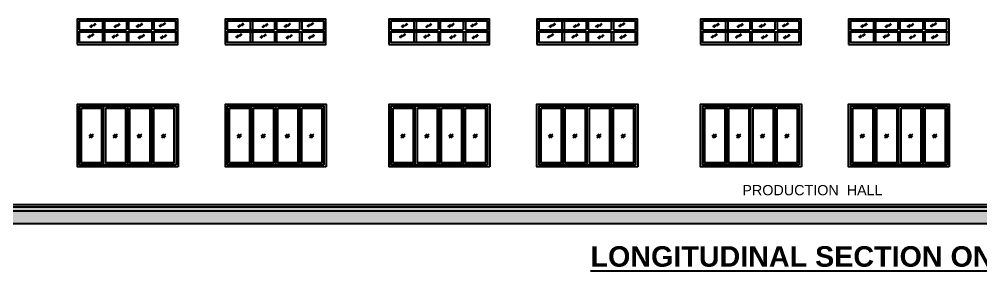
# Model space of a CAD drawing. Header units: metres. Extents: x 3715 to 4596, y 2418 to 2709.
# Drawn here: x 3879.32 to 3902.74, y 2517.66 to 2523.8 of the extents above; entities that cross this region are included whole.
import ezdxf

# ---------------------------------------------------------------- set-up
doc = ezdxf.new("R2010")
doc.units = ezdxf.units.M
doc.header["$MEASUREMENT"] = 0
doc.styles.add('notes', font='arial.ttf')
doc.styles.get("Standard").update_dxf_attribs({"font": 'arial.ttf'})

msp = doc.modelspace()

# ---------------------------------------------------------------- hatches: boundary and pattern name
h = msp.add_hatch()
h.set_pattern_fill('AR-CONC', color=256, scale=0.024, style=0)
h.set_pattern_definition([(50, (-12980.28404, -5977.56356), (0.1721424437, -0.0150605124), [0.018, -0.1979999999]), (355, (-12980.28404, -5977.56356), (-0.03330032, 0.180526112), [0.0144, -0.1584]), (100.4514445, (-12980.2697, -5977.56482), (0.1388421232, 0.1654655978), [0.015297646, -0.1682741068]), (46.1842, (-12980.28404, -5977.51556), (0.2561379192, -0.0397246274), [0.027, -0.297]), (96.6356355, (-12980.2627, -5977.51887), (0.224318867, 0.233788464), [0.022946482, -0.2524113023]), (351.184164, (-12980.28404, -5977.51556), (0.2243188667, 0.233788464), [0.0216, -0.2376]), (21, (-12980.26004, -5977.52756), (0.1432576924, -0.0966285337), [0.018, -0.1979999999]), (326, (-12980.26004, -5977.52756), (0.0583956796, 0.1740360107), [0.0144, -0.1584]), (71.4514447, (-12980.2481, -5977.53561), (0.2016533703, 0.0774074766), [0.0152976456, -0.1682741068]), (37.5, (-12980.28404, -5977.56356), (0.00291836527, 0.07989452488), [0, -0.15647999993, 0, -0.16079999993, 0, -0.15899999993]), (7.5, (-12980.28404, -5977.56356), (0.06313668896, 0.0946588108), [0, -0.09167999996, 0, -0.15287999993, 0, -0.06059999997]), (327.5, (-12980.33756, -5977.56356), (0.12811738462, -0.00541316921), [0, -0.06, 0, -0.1871999999, 0, -0.2483999999]), (317.5, (-12980.36156, -5977.56356), (0.1399646806, 0.02402519575), [0, -0.078, 0, -0.12431999994, 0, -0.1763999999])])
h.paths.add_polyline_path([(3970.82465, 2519.22753), (3827.07465, 2519.22753), (3827.07465, 2519.12753), (3970.82465, 2519.12753)])
h = msp.add_hatch()
h.set_pattern_fill('AR-SAND', color=256, scale=0.08, style=0)
h.set_pattern_definition([(37.5, (-9473.08615, 1714.50548), (-0.0050394686, 0.1541459015), [0, -0.1216, 0, -0.136, 0, -0.13]), (7.5, (-9473.08615, 1714.50548), (0.1415821364, 0.2257716852), [0, -0.0656, 0, -0.1096, 0, -0.042]), (327.5, (-9473.18455, 1714.50548), (0.249131349, 0.0004527243), [0, -0.04, 0, -0.144, 0, -0.188]), (317.5, (-9473.18455, 1714.50548), (0.2404901284, 0.0702140452), [0, -0.02, 0, -0.0944, 0, -0.108])])
h.paths.add_polyline_path([(3970.82465, 2519.12753), (3827.07465, 2519.12753), (3827.07465, 2518.81753), (3970.82465, 2518.81753)])

# ---------------------------------------------------------------- linework, layer by layer
at = {"ltscale": 6}
for p, q in [((3880.78766, 2523.54531), (3881.93766, 2523.54531)), ((3881.34989, 2523.74976), (3881.34989, 2523.54531)), ((3881.401, 2523.74976), (3881.401, 2523.54531)), ((3881.93766, 2523.74976), (3881.93766, 2523.54531)), ((3881.98878, 2523.74976), (3881.98878, 2523.54531)), ((3881.98878, 2523.54531), (3882.551, 2523.54531)), ((3882.551, 2523.74976), (3882.551, 2523.54531)), ((3882.60211, 2523.74976), (3882.60211, 2523.54531)), ((3884.391, 2523.54531), (3885.541, 2523.54531)), ((3884.95322, 2523.74976), (3884.95322, 2523.54531)), ((3885.00433, 2523.74976), (3885.00433, 2523.54531)), ((3885.541, 2523.74976), (3885.541, 2523.54531)), ((3885.59211, 2523.74976), (3885.59211, 2523.54531)), ((3885.59211, 2523.54531), (3886.15433, 2523.54531)), ((3886.15433, 2523.74976), (3886.15433, 2523.54531)), ((3886.20544, 2523.74976), (3886.20544, 2523.54531)), ((3888.37766, 2523.54531), (3889.52766, 2523.54531)), ((3888.93989, 2523.74976), (3888.93989, 2523.54531)), ((3888.991, 2523.74976), (3888.991, 2523.54531)), ((3889.52766, 2523.74976), (3889.52766, 2523.54531)), ((3889.57878, 2523.74976), (3889.57878, 2523.54531)), ((3889.57878, 2523.54531), (3890.141, 2523.54531)), ((3890.141, 2523.74976), (3890.141, 2523.54531)), ((3890.19211, 2523.74976), (3890.19211, 2523.54531)), ((3891.981, 2523.54531), (3893.131, 2523.54531)), ((3892.54322, 2523.74976), (3892.54322, 2523.54531)), ((3892.59433, 2523.74976), (3892.59433, 2523.54531)), ((3893.131, 2523.74976), (3893.131, 2523.54531)), ((3893.18211, 2523.74976), (3893.18211, 2523.54531)), ((3893.18211, 2523.54531), (3893.74433, 2523.54531)), ((3893.74433, 2523.74976), (3893.74433, 2523.54531)), ((3893.79544, 2523.74976), (3893.79544, 2523.54531)), ((3895.96766, 2523.54531), (3897.11766, 2523.54531)), ((3896.52989, 2523.74976), (3896.52989, 2523.54531)), ((3896.581, 2523.74976), (3896.581, 2523.54531)), ((3897.11766, 2523.74976), (3897.11766, 2523.54531)), ((3897.16878, 2523.74976), (3897.16878, 2523.54531)), ((3897.16878, 2523.54531), (3897.731, 2523.54531)), ((3897.731, 2523.74976), (3897.731, 2523.54531)), ((3897.78211, 2523.74976), (3897.78211, 2523.54531)), ((3899.571, 2523.54531), (3900.721, 2523.54531)), ((3900.13322, 2523.74976), (3900.13322, 2523.54531)), ((3900.18433, 2523.74976), (3900.18433, 2523.54531)), ((3900.721, 2523.74976), (3900.721, 2523.54531)), ((3900.77211, 2523.74976), (3900.77211, 2523.54531)), ((3900.77211, 2523.54531), (3901.33433, 2523.54531)), ((3901.33433, 2523.74976), (3901.33433, 2523.54531)), ((3901.38544, 2523.74976), (3901.38544, 2523.54531)), ((3880.73655, 2523.4942), (3883.18989, 2523.4942)), ((3881.34989, 2523.4942), (3881.34989, 2523.23865)), ((3881.401, 2523.4942), (3881.401, 2523.23865)), ((3881.93766, 2523.4942), (3881.93766, 2523.23865)), ((3881.98878, 2523.4942), (3881.98878, 2523.23865)), ((3882.551, 2523.4942), (3882.551, 2523.23865)), ((3882.60211, 2523.4942), (3882.60211, 2523.23865)), ((3884.33989, 2523.4942), (3886.79322, 2523.4942)), ((3884.95322, 2523.4942), (3884.95322, 2523.23865)), ((3885.00433, 2523.4942), (3885.00433, 2523.23865)), ((3885.541, 2523.4942), (3885.541, 2523.23865)), ((3885.59211, 2523.4942), (3885.59211, 2523.23865)), ((3886.15433, 2523.4942), (3886.15433, 2523.23865)), ((3886.20544, 2523.4942), (3886.20544, 2523.23865)), ((3888.32655, 2523.4942), (3890.77989, 2523.4942)), ((3888.93989, 2523.4942), (3888.93989, 2523.23865)), ((3888.991, 2523.4942), (3888.991, 2523.23865)), ((3889.52766, 2523.4942), (3889.52766, 2523.23865)), ((3889.57878, 2523.4942), (3889.57878, 2523.23865)), ((3890.141, 2523.4942), (3890.141, 2523.23865)), ((3890.19211, 2523.4942), (3890.19211, 2523.23865)), ((3891.92989, 2523.4942), (3894.38322, 2523.4942)), ((3892.54322, 2523.4942), (3892.54322, 2523.23865)), ((3892.59433, 2523.4942), (3892.59433, 2523.23865)), ((3893.131, 2523.4942), (3893.131, 2523.23865)), ((3893.18211, 2523.4942), (3893.18211, 2523.23865)), ((3893.74433, 2523.4942), (3893.74433, 2523.23865)), ((3893.79544, 2523.4942), (3893.79544, 2523.23865)), ((3895.91655, 2523.4942), (3898.36989, 2523.4942)), ((3896.52989, 2523.4942), (3896.52989, 2523.23865)), ((3896.581, 2523.4942), (3896.581, 2523.23865)), ((3897.11766, 2523.4942), (3897.11766, 2523.23865)), ((3897.16878, 2523.4942), (3897.16878, 2523.23865)), ((3897.731, 2523.4942), (3897.731, 2523.23865)), ((3897.78211, 2523.4942), (3897.78211, 2523.23865)), ((3899.51989, 2523.4942), (3901.97322, 2523.4942)), ((3900.13322, 2523.4942), (3900.13322, 2523.23865)), ((3900.18433, 2523.4942), (3900.18433, 2523.23865)), ((3900.721, 2523.4942), (3900.721, 2523.23865)), ((3900.77211, 2523.4942), (3900.77211, 2523.23865)), ((3901.33433, 2523.4942), (3901.33433, 2523.23865)), ((3901.38544, 2523.4942), (3901.38544, 2523.23865)), ((3881.3802, 2520.24865), (3881.3802, 2521.67976)), ((3881.96798, 2520.24865), (3881.96798, 2521.67976)), ((3882.55576, 2520.24865), (3882.55576, 2521.67976)), ((3884.98353, 2520.24865), (3884.98353, 2521.67976)), ((3885.57131, 2520.24865), (3885.57131, 2521.67976)), ((3886.15909, 2520.24865), (3886.15909, 2521.67976)), ((3888.9702, 2520.24865), (3888.9702, 2521.67976)), ((3889.55798, 2520.24865), (3889.55798, 2521.67976)), ((3890.14576, 2520.24865), (3890.14576, 2521.67976)), ((3892.57353, 2520.24865), (3892.57353, 2521.67976)), ((3893.16131, 2520.24865), (3893.16131, 2521.67976)), ((3893.74909, 2520.24865), (3893.74909, 2521.67976)), ((3896.5602, 2520.24865), (3896.5602, 2521.67976)), ((3897.14798, 2520.24865), (3897.14798, 2521.67976)), ((3897.73576, 2520.24865), (3897.73576, 2521.67976)), ((3900.16353, 2520.24865), (3900.16353, 2521.67976)), ((3900.75131, 2520.24865), (3900.75131, 2521.67976)), ((3901.33909, 2520.24865), (3901.33909, 2521.67976)), ((3881.02543, 2520.94685), (3881.07931, 2521.00073)), ((3881.12356, 2520.99892), (3881.02724, 2520.9026)), ((3881.12537, 2520.95467), (3881.07149, 2520.9008)), ((3881.61321, 2520.94685), (3881.66708, 2521.00073)), ((3881.71133, 2520.99892), (3881.61502, 2520.9026)), ((3881.71314, 2520.95467), (3881.65927, 2520.9008)), ((3882.20099, 2520.94685), (3882.25486, 2521.00073)), ((3882.29911, 2520.99892), (3882.20279, 2520.9026)), ((3882.30092, 2520.95467), (3882.24704, 2520.9008)), ((3882.78876, 2520.94685), (3882.84264, 2521.00073)), ((3882.88689, 2520.99892), (3882.79057, 2520.9026)), ((3882.8887, 2520.95467), (3882.83482, 2520.9008)), ((3884.62876, 2520.94685), (3884.68264, 2521.00073)), ((3884.72689, 2520.99892), (3884.63057, 2520.9026)), ((3884.7287, 2520.95467), (3884.67482, 2520.9008)), ((3885.21654, 2520.94685), (3885.27042, 2521.00073)), ((3885.31467, 2520.99892), (3885.21835, 2520.9026)), ((3885.31648, 2520.95467), (3885.2626, 2520.9008)), ((3885.80432, 2520.94685), (3885.8582, 2521.00073)), ((3885.90244, 2520.99892), (3885.80613, 2520.9026)), ((3885.90425, 2520.95467), (3885.85038, 2520.9008)), ((3886.3921, 2520.94685), (3886.44597, 2521.00073)), ((3886.49022, 2520.99892), (3886.39391, 2520.9026)), ((3886.49203, 2520.95467), (3886.43815, 2520.9008)), ((3888.61543, 2520.94685), (3888.66931, 2521.00073)), ((3888.71356, 2520.99892), (3888.61724, 2520.9026)), ((3888.71537, 2520.95467), (3888.66149, 2520.9008)), ((3889.20321, 2520.94685), (3889.25708, 2521.00073)), ((3889.30133, 2520.99892), (3889.20502, 2520.9026)), ((3889.30314, 2520.95467), (3889.24927, 2520.9008)), ((3889.79099, 2520.94685), (3889.84486, 2521.00073)), ((3889.88911, 2520.99892), (3889.79279, 2520.9026)), ((3889.89092, 2520.95467), (3889.83704, 2520.9008)), ((3890.37876, 2520.94685), (3890.43264, 2521.00073)), ((3890.47689, 2520.99892), (3890.38057, 2520.9026)), ((3890.4787, 2520.95467), (3890.42482, 2520.9008)), ((3892.21876, 2520.94685), (3892.27264, 2521.00073)), ((3892.31689, 2520.99892), (3892.22057, 2520.9026)), ((3892.3187, 2520.95467), (3892.26482, 2520.9008)), ((3892.80654, 2520.94685), (3892.86042, 2521.00073)), ((3892.90467, 2520.99892), (3892.80835, 2520.9026)), ((3892.90648, 2520.95467), (3892.8526, 2520.9008)), ((3893.39432, 2520.94685), (3893.4482, 2521.00073)), ((3893.49244, 2520.99892), (3893.39613, 2520.9026)), ((3893.49425, 2520.95467), (3893.44038, 2520.9008)), ((3893.9821, 2520.94685), (3894.03597, 2521.00073)), ((3894.08022, 2520.99892), (3893.98391, 2520.9026)), ((3894.08203, 2520.95467), (3894.02815, 2520.9008)), ((3896.20543, 2520.94685), (3896.25931, 2521.00073)), ((3896.30356, 2520.99892), (3896.20724, 2520.9026)), ((3896.30537, 2520.95467), (3896.25149, 2520.9008)), ((3896.79321, 2520.94685), (3896.84708, 2521.00073)), ((3896.89133, 2520.99892), (3896.79502, 2520.9026)), ((3896.89314, 2520.95467), (3896.83927, 2520.9008)), ((3897.38099, 2520.94685), (3897.43486, 2521.00073)), ((3897.47911, 2520.99892), (3897.38279, 2520.9026)), ((3897.48092, 2520.95467), (3897.42704, 2520.9008)), ((3897.96876, 2520.94685), (3898.02264, 2521.00073)), ((3898.06689, 2520.99892), (3897.97057, 2520.9026)), ((3898.0687, 2520.95467), (3898.01482, 2520.9008)), ((3899.80876, 2520.94685), (3899.86264, 2521.00073)), ((3899.90689, 2520.99892), (3899.81057, 2520.9026)), ((3899.9087, 2520.95467), (3899.85482, 2520.9008)), ((3900.39654, 2520.94685), (3900.45042, 2521.00073)), ((3900.49467, 2520.99892), (3900.39835, 2520.9026)), ((3900.49648, 2520.95467), (3900.4426, 2520.9008)), ((3900.98432, 2520.94685), (3901.0382, 2521.00073)), ((3901.08244, 2520.99892), (3900.98613, 2520.9026)), ((3901.08425, 2520.95467), (3901.03038, 2520.9008)), ((3901.5721, 2520.94685), (3901.62597, 2521.00073)), ((3901.67022, 2520.99892), (3901.57391, 2520.9026)), ((3901.67203, 2520.95467), (3901.61815, 2520.9008))]:
    msp.add_line(p, q, dxfattribs=at)
at = {"linetype": 'Continuous'}
for p, q in [((3881.04261, 2523.6129), (3881.10588, 2523.66729)), ((3881.06599, 2523.60053), (3881.18425, 2523.70221)), ((3881.14027, 2523.63921), (3881.19999, 2523.69056)), ((3881.63459, 2523.60991), (3881.69786, 2523.66431)), ((3881.65797, 2523.59754), (3881.77624, 2523.69923)), ((3881.72602, 2523.63086), (3881.78574, 2523.68221)), ((3882.17048, 2523.61385), (3882.24652, 2523.66825)), ((3882.20663, 2523.60148), (3882.3249, 2523.70317)), ((3882.27244, 2523.63288), (3882.33216, 2523.68423)), ((3882.73586, 2523.62568), (3882.79913, 2523.68008)), ((3882.75924, 2523.61331), (3882.87751, 2523.715)), ((3882.83353, 2523.652), (3882.89325, 2523.70334)), ((3884.64594, 2523.6129), (3884.70921, 2523.66729)), ((3884.66932, 2523.60053), (3884.78758, 2523.70221)), ((3884.7436, 2523.63921), (3884.80332, 2523.69056)), ((3885.23793, 2523.60991), (3885.3012, 2523.66431)), ((3885.26131, 2523.59754), (3885.37957, 2523.69923)), ((3885.32935, 2523.63086), (3885.38907, 2523.68221)), ((3885.77381, 2523.61385), (3885.84986, 2523.66825)), ((3885.80997, 2523.60148), (3885.92823, 2523.70317)), ((3885.87578, 2523.63288), (3885.93549, 2523.68423)), ((3886.3392, 2523.62568), (3886.40247, 2523.68008)), ((3886.36258, 2523.61331), (3886.48084, 2523.715)), ((3886.43686, 2523.652), (3886.49658, 2523.70334)), ((3888.63261, 2523.6129), (3888.69588, 2523.66729)), ((3888.65599, 2523.60053), (3888.77425, 2523.70221)), ((3888.73027, 2523.63921), (3888.78999, 2523.69056)), ((3889.22459, 2523.60991), (3889.28786, 2523.66431)), ((3889.24797, 2523.59754), (3889.36624, 2523.69923)), ((3889.31602, 2523.63086), (3889.37574, 2523.68221)), ((3889.76048, 2523.61385), (3889.83652, 2523.66825)), ((3889.79663, 2523.60148), (3889.9149, 2523.70317)), ((3889.86244, 2523.63288), (3889.92216, 2523.68423)), ((3890.32586, 2523.62568), (3890.38913, 2523.68008)), ((3890.34924, 2523.61331), (3890.46751, 2523.715)), ((3890.42353, 2523.652), (3890.48325, 2523.70334)), ((3892.23594, 2523.6129), (3892.29921, 2523.66729)), ((3892.25932, 2523.60053), (3892.37758, 2523.70221)), ((3892.3336, 2523.63921), (3892.39332, 2523.69056)), ((3892.82793, 2523.60991), (3892.8912, 2523.66431)), ((3892.85131, 2523.59754), (3892.96957, 2523.69923)), ((3892.91935, 2523.63086), (3892.97907, 2523.68221)), ((3893.36381, 2523.61385), (3893.43986, 2523.66825)), ((3893.39997, 2523.60148), (3893.51823, 2523.70317)), ((3893.46578, 2523.63288), (3893.52549, 2523.68423)), ((3893.9292, 2523.62568), (3893.99247, 2523.68008)), ((3893.95258, 2523.61331), (3894.07084, 2523.715)), ((3894.02686, 2523.652), (3894.08658, 2523.70334)), ((3896.22261, 2523.6129), (3896.28588, 2523.66729)), ((3896.24599, 2523.60053), (3896.36425, 2523.70221)), ((3896.32027, 2523.63921), (3896.37999, 2523.69056)), ((3896.81459, 2523.60991), (3896.87786, 2523.66431)), ((3896.83443, 2523.59754), (3896.9527, 2523.69923)), ((3896.90602, 2523.63086), (3896.96574, 2523.68221)), ((3897.35048, 2523.61385), (3897.42652, 2523.66825)), ((3897.38663, 2523.60148), (3897.5049, 2523.70317)), ((3897.45244, 2523.63288), (3897.51216, 2523.68423)), ((3897.91586, 2523.62568), (3897.97913, 2523.68008)), ((3897.93924, 2523.61331), (3898.05751, 2523.715)), ((3898.01353, 2523.652), (3898.07325, 2523.70334)), ((3899.82594, 2523.6129), (3899.88921, 2523.66729)), ((3899.84932, 2523.60053), (3899.96758, 2523.70221)), ((3899.9236, 2523.63921), (3899.98332, 2523.69056)), ((3900.41793, 2523.60991), (3900.4812, 2523.66431)), ((3900.44131, 2523.59754), (3900.55957, 2523.69923)), ((3900.50935, 2523.63086), (3900.56907, 2523.68221)), ((3900.95381, 2523.61385), (3901.02986, 2523.66825)), ((3900.98997, 2523.60148), (3901.10823, 2523.70317)), ((3901.05578, 2523.63288), (3901.11549, 2523.68423)), ((3901.5192, 2523.62568), (3901.58247, 2523.68008)), ((3901.54258, 2523.61331), (3901.66084, 2523.715)), ((3901.61686, 2523.652), (3901.67658, 2523.70334)), ((3880.99524, 2523.35662), (3881.05851, 2523.41101)), ((3881.01862, 2523.34425), (3881.13688, 2523.44593)), ((3881.0929, 2523.38293), (3881.15262, 2523.43428)), ((3881.58723, 2523.35363), (3881.6505, 2523.40803)), ((3881.61061, 2523.34126), (3881.72887, 2523.44295)), ((3881.68489, 2523.37995), (3881.74461, 2523.43129)), ((3882.22273, 2523.33786), (3882.286, 2523.39226)), ((3882.24611, 2523.32549), (3882.36437, 2523.42718)), ((3882.32039, 2523.36418), (3882.38011, 2523.41552)), ((3882.76349, 2523.33786), (3882.82676, 2523.39226)), ((3882.78687, 2523.32549), (3882.90514, 2523.42718)), ((3882.86116, 2523.36418), (3882.92088, 2523.41552)), ((3884.59858, 2523.35662), (3884.66184, 2523.41101)), ((3884.62195, 2523.34425), (3884.74022, 2523.44593)), ((3884.69624, 2523.38293), (3884.75596, 2523.43428)), ((3885.19056, 2523.35363), (3885.25383, 2523.40803)), ((3885.21394, 2523.34126), (3885.3322, 2523.44295)), ((3885.28822, 2523.37995), (3885.34794, 2523.43129)), ((3885.82606, 2523.33786), (3885.88933, 2523.39226)), ((3885.84944, 2523.32549), (3885.9677, 2523.42718)), ((3885.92372, 2523.36418), (3885.98344, 2523.41552)), ((3886.36683, 2523.33786), (3886.4301, 2523.39226)), ((3886.39021, 2523.32549), (3886.50847, 2523.42718)), ((3886.46449, 2523.36418), (3886.52421, 2523.41552)), ((3888.58524, 2523.35662), (3888.64851, 2523.41101)), ((3888.60862, 2523.34425), (3888.72688, 2523.44593)), ((3888.6829, 2523.38293), (3888.74262, 2523.43428)), ((3889.17723, 2523.35363), (3889.2405, 2523.40803)), ((3889.20061, 2523.34126), (3889.31887, 2523.44295)), ((3889.27489, 2523.37995), (3889.33461, 2523.43129)), ((3889.81273, 2523.33786), (3889.876, 2523.39226)), ((3889.83611, 2523.32549), (3889.95437, 2523.42718)), ((3889.91039, 2523.36418), (3889.97011, 2523.41552)), ((3890.35349, 2523.33786), (3890.41676, 2523.39226)), ((3890.37687, 2523.32549), (3890.49514, 2523.42718)), ((3890.45116, 2523.36418), (3890.51088, 2523.41552)), ((3892.18857, 2523.35662), (3892.25184, 2523.41101)), ((3892.21195, 2523.34425), (3892.33022, 2523.44593)), ((3892.28624, 2523.38293), (3892.34596, 2523.43428)), ((3892.78056, 2523.35363), (3892.84383, 2523.40803)), ((3892.80394, 2523.34126), (3892.9222, 2523.44295)), ((3892.87822, 2523.37995), (3892.93794, 2523.43129)), ((3893.41606, 2523.33786), (3893.47933, 2523.39226)), ((3893.43944, 2523.32549), (3893.5577, 2523.42718)), ((3893.51372, 2523.36418), (3893.57344, 2523.41552)), ((3893.95683, 2523.33786), (3894.0201, 2523.39226)), ((3893.98021, 2523.32549), (3894.09847, 2523.42718)), ((3894.05449, 2523.36418), (3894.11421, 2523.41552)), ((3896.17524, 2523.35662), (3896.23851, 2523.41101)), ((3896.19862, 2523.34425), (3896.31688, 2523.44593)), ((3896.2729, 2523.38293), (3896.33262, 2523.43428)), ((3896.76723, 2523.35363), (3896.8305, 2523.40803)), ((3896.79061, 2523.34126), (3896.90887, 2523.44295)), ((3896.86489, 2523.37995), (3896.92461, 2523.43129)), ((3897.40273, 2523.33786), (3897.466, 2523.39226)), ((3897.42611, 2523.32549), (3897.54437, 2523.42718)), ((3897.50039, 2523.36418), (3897.56011, 2523.41552)), ((3897.94349, 2523.33786), (3898.00676, 2523.39226)), ((3897.96687, 2523.32549), (3898.08514, 2523.42718)), ((3898.04116, 2523.36418), (3898.10088, 2523.41552)), ((3899.77857, 2523.35662), (3899.84184, 2523.41101)), ((3899.80195, 2523.34425), (3899.92022, 2523.44593)), ((3899.87624, 2523.38293), (3899.93596, 2523.43428)), ((3900.37056, 2523.35363), (3900.43383, 2523.40803)), ((3900.39394, 2523.34126), (3900.5122, 2523.44295)), ((3900.46822, 2523.37995), (3900.52794, 2523.43129)), ((3901.00606, 2523.33786), (3901.06933, 2523.39226)), ((3901.02944, 2523.32549), (3901.1477, 2523.42718)), ((3901.10372, 2523.36418), (3901.16344, 2523.41552)), ((3901.54683, 2523.33786), (3901.6101, 2523.39226)), ((3901.57021, 2523.32549), (3901.68847, 2523.42718)), ((3901.64449, 2523.36418), (3901.70421, 2523.41552))]:
    msp.add_line(p, q, dxfattribs=at)
at = {"ltscale": 0.1}
for p, q in [((3827.07465, 2519.27753), (3970.82465, 2519.27753)), ((3827.07465, 2519.22753), (3970.82465, 2519.22753)), ((3827.07465, 2519.12753), (3970.82465, 2519.12753))]:
    msp.add_line(p, q, dxfattribs=at)
at = {"ltscale": 10}
msp.add_line((3822.58976, 2518.81753), (3974.73829, 2518.81753), dxfattribs=at)
at = {"ltscale": 6}
for points in [[(3880.73655, 2523.18753), (3883.18989, 2523.18753), (3883.18989, 2523.80087), (3880.73655, 2523.80087)], [(3884.33989, 2523.18753), (3886.79322, 2523.18753), (3886.79322, 2523.80087), (3884.33989, 2523.80087)], [(3888.32655, 2523.18753), (3890.77989, 2523.18753), (3890.77989, 2523.80087), (3888.32655, 2523.80087)], [(3891.92989, 2523.18753), (3894.38322, 2523.18753), (3894.38322, 2523.80087), (3891.92989, 2523.80087)], [(3895.91655, 2523.18753), (3898.36989, 2523.18753), (3898.36989, 2523.80087), (3895.91655, 2523.80087)], [(3899.51989, 2523.18753), (3901.97322, 2523.18753), (3901.97322, 2523.80087), (3899.51989, 2523.80087)], [(3883.19465, 2520.19753), (3880.74131, 2520.19753), (3880.74131, 2521.73087), (3883.19465, 2521.73087)], [(3883.14353, 2520.24865), (3880.79242, 2520.24865), (3880.79242, 2521.67976), (3883.14353, 2521.67976)], [(3886.79798, 2520.19753), (3884.34465, 2520.19753), (3884.34465, 2521.73087), (3886.79798, 2521.73087)], [(3886.74687, 2520.24865), (3884.39576, 2520.24865), (3884.39576, 2521.67976), (3886.74687, 2521.67976)], [(3890.78465, 2520.19753), (3888.33131, 2520.19753), (3888.33131, 2521.73087), (3890.78465, 2521.73087)], [(3890.73353, 2520.24865), (3888.38242, 2520.24865), (3888.38242, 2521.67976), (3890.73353, 2521.67976)], [(3894.38798, 2520.19753), (3891.93465, 2520.19753), (3891.93465, 2521.73087), (3894.38798, 2521.73087)], [(3894.33687, 2520.24865), (3891.98576, 2520.24865), (3891.98576, 2521.67976), (3894.33687, 2521.67976)], [(3898.37465, 2520.19753), (3895.92131, 2520.19753), (3895.92131, 2521.73087), (3898.37465, 2521.73087)], [(3898.32353, 2520.24865), (3895.97242, 2520.24865), (3895.97242, 2521.67976), (3898.32353, 2521.67976)], [(3901.97798, 2520.19753), (3899.52465, 2520.19753), (3899.52465, 2521.73087), (3901.97798, 2521.73087)], [(3901.92687, 2520.24865), (3899.57576, 2520.24865), (3899.57576, 2521.67976), (3901.92687, 2521.67976)], [(3880.84353, 2521.62865), (3881.32909, 2521.62865), (3881.32909, 2520.29976), (3880.84353, 2520.29976)], [(3881.43131, 2521.62865), (3881.91687, 2521.62865), (3881.91687, 2520.29976), (3881.43131, 2520.29976)], [(3882.01909, 2521.62865), (3882.50465, 2521.62865), (3882.50465, 2520.29976), (3882.01909, 2520.29976)], [(3882.60687, 2521.62865), (3883.09242, 2521.62865), (3883.09242, 2520.29976), (3882.60687, 2520.29976)], [(3884.44687, 2521.62865), (3884.93242, 2521.62865), (3884.93242, 2520.29976), (3884.44687, 2520.29976)], [(3885.03465, 2521.62865), (3885.5202, 2521.62865), (3885.5202, 2520.29976), (3885.03465, 2520.29976)], [(3885.62242, 2521.62865), (3886.10798, 2521.62865), (3886.10798, 2520.29976), (3885.62242, 2520.29976)], [(3886.2102, 2521.62865), (3886.69576, 2521.62865), (3886.69576, 2520.29976), (3886.2102, 2520.29976)], [(3888.43353, 2521.62865), (3888.91909, 2521.62865), (3888.91909, 2520.29976), (3888.43353, 2520.29976)], [(3889.02131, 2521.62865), (3889.50687, 2521.62865), (3889.50687, 2520.29976), (3889.02131, 2520.29976)], [(3889.60909, 2521.62865), (3890.09465, 2521.62865), (3890.09465, 2520.29976), (3889.60909, 2520.29976)], [(3890.19687, 2521.62865), (3890.68242, 2521.62865), (3890.68242, 2520.29976), (3890.19687, 2520.29976)], [(3892.03687, 2521.62865), (3892.52242, 2521.62865), (3892.52242, 2520.29976), (3892.03687, 2520.29976)], [(3892.62465, 2521.62865), (3893.1102, 2521.62865), (3893.1102, 2520.29976), (3892.62465, 2520.29976)], [(3893.21242, 2521.62865), (3893.69798, 2521.62865), (3893.69798, 2520.29976), (3893.21242, 2520.29976)], [(3893.8002, 2521.62865), (3894.28576, 2521.62865), (3894.28576, 2520.29976), (3893.8002, 2520.29976)], [(3896.02353, 2521.62865), (3896.50909, 2521.62865), (3896.50909, 2520.29976), (3896.02353, 2520.29976)], [(3896.61131, 2521.62865), (3897.09687, 2521.62865), (3897.09687, 2520.29976), (3896.61131, 2520.29976)], [(3897.19909, 2521.62865), (3897.68465, 2521.62865), (3897.68465, 2520.29976), (3897.19909, 2520.29976)], [(3897.78687, 2521.62865), (3898.27242, 2521.62865), (3898.27242, 2520.29976), (3897.78687, 2520.29976)], [(3899.62687, 2521.62865), (3900.11242, 2521.62865), (3900.11242, 2520.29976), (3899.62687, 2520.29976)], [(3900.21465, 2521.62865), (3900.7002, 2521.62865), (3900.7002, 2520.29976), (3900.21465, 2520.29976)], [(3900.80242, 2521.62865), (3901.28798, 2521.62865), (3901.28798, 2520.29976), (3900.80242, 2520.29976)], [(3901.3902, 2521.62865), (3901.87576, 2521.62865), (3901.87576, 2520.29976), (3901.3902, 2520.29976)]]:
    msp.add_lwpolyline(points, close=True, dxfattribs=at)
for points in [[(3882.60211, 2523.54531), (3883.13878, 2523.54531), (3883.13878, 2523.74976), (3880.78766, 2523.74976), (3880.78766, 2523.54531)], [(3886.20544, 2523.54531), (3886.74211, 2523.54531), (3886.74211, 2523.74976), (3884.391, 2523.74976), (3884.391, 2523.54531)], [(3890.19211, 2523.54531), (3890.72878, 2523.54531), (3890.72878, 2523.74976), (3888.37766, 2523.74976), (3888.37766, 2523.54531)], [(3893.79544, 2523.54531), (3894.33211, 2523.54531), (3894.33211, 2523.74976), (3891.981, 2523.74976), (3891.981, 2523.54531)], [(3897.78211, 2523.54531), (3898.31878, 2523.54531), (3898.31878, 2523.74976), (3895.96766, 2523.74976), (3895.96766, 2523.54531)], [(3901.38544, 2523.54531), (3901.92211, 2523.54531), (3901.92211, 2523.74976), (3899.571, 2523.74976), (3899.571, 2523.54531)], [(3880.78766, 2523.4942), (3880.78766, 2523.23865), (3883.13878, 2523.23865), (3883.13878, 2523.4942)], [(3884.391, 2523.4942), (3884.391, 2523.23865), (3886.74211, 2523.23865), (3886.74211, 2523.4942)], [(3888.37766, 2523.4942), (3888.37766, 2523.23865), (3890.72878, 2523.23865), (3890.72878, 2523.4942)], [(3891.981, 2523.4942), (3891.981, 2523.23865), (3894.33211, 2523.23865), (3894.33211, 2523.4942)], [(3895.96766, 2523.4942), (3895.96766, 2523.23865), (3898.31878, 2523.23865), (3898.31878, 2523.4942)], [(3899.571, 2523.4942), (3899.571, 2523.23865), (3901.92211, 2523.23865), (3901.92211, 2523.4942)]]:
    msp.add_lwpolyline(points, dxfattribs=at)

# ---------------------------------------------------------------- texts
at = {"ltscale": 10, "insert": (3896.93788, 2519.75592), "char_height": 0.25, "width": 9.4812298, "attachment_point": 1, "style": 'notes'}
msp.add_mtext('{\\fArial|b0|i0|c0|p34;PRODUCTION  HALL }', dxfattribs=at)
at = {"insert": (3893.23956, 2518.26317), "char_height": 0.5, "attachment_point": 1}
msp.add_mtext_dynamic_manual_height_columns("{\\fArial|b1|i0|c0|p34;\\LLONGITUDINAL SECTION ON 'AB'}", width=11.4197336, gutter_width=1, heights=[1.22116], dxfattribs=at)

doc.saveas('drawing.dxf')
